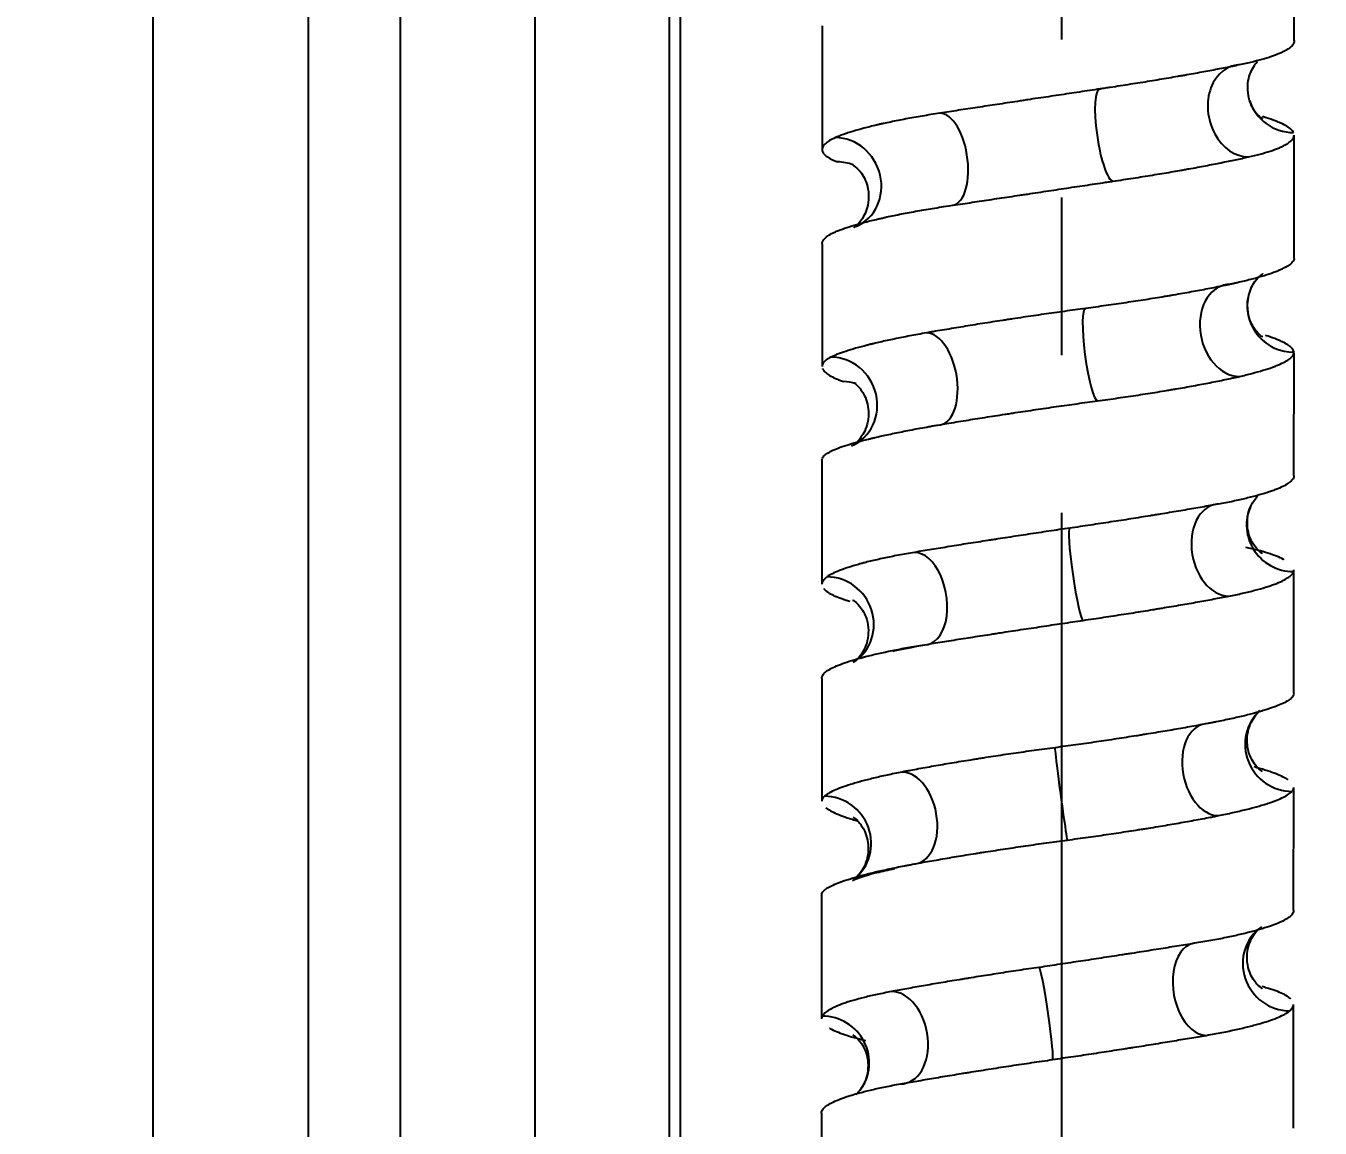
# Model space of a CAD drawing. Header units: millimetres. Extents: x 6110 to 6704, y -2661 to -1821.
# Drawn here: x 6329.67 to 6340.09, y -2289.19 to -2280.31 of the extents above; entities that cross this region are included whole.
import ezdxf

# ---------------------------------------------------------------- set-up
doc = ezdxf.new("R2010")
doc.units = ezdxf.units.MM
doc.header["$LTSCALE"] = 0.1
doc.linetypes.add('CENTERX2', pattern=[101.6, 63.5, -12.7, 12.7, -12.7])
doc.linetypes.add('HIDDEN2', pattern=[4.7625, 3.175, -1.5875])
doc.layers.add('1', color=4, linetype='HIDDEN2', lineweight=13)
doc.layers.add('DIM', color=3, linetype='Continuous', lineweight=9)
doc.layers.add('CENTER', color=1, linetype='CENTERX2')
doc.styles.get("Standard").update_dxf_attribs({"font": 'arial.ttf'})
doc.dimstyles.new('ISO-25', dxfattribs={"dimtxt": 2.5, "dimasz": 2.5, "dimexe": 1.25, "dimexo": 0.625, "dimtad": 1, "dimlfac": 5, "dimtxsty": 'Standard', "dimcen": 2.5, "dimadec": 0, "dimazin": 0, "dimtfac": 1, "dimtmove": 0, "dimatfit": 3, "dimfxl": 0, "dimarcsym": 0})

# ---------------------------------------------------------------- blocks, each defined once
blk = doc.blocks.new('*D85')
at = {"layer": 'Defpoints', "color": 0}
for p in [(6324.46, -2027.378), (6392.692, -2027.378), (6311.704, -2532.542)]:
    blk.add_point(p, dxfattribs=at)
at = {"layer": 'DIM', "color": 0, "lineweight": -2}
for p, q in [((6325.085, -2027.378), (6393.942, -2027.378)), ((6392.692, -2527.542), (6392.692, -2032.378)), ((6312.329, -2532.542), (6393.942, -2532.542))]:
    blk.add_line(p, q, dxfattribs=at)
at = {"layer": 'DIM', "color": 0}
for points in [[(6391.858, -2032.378), (6393.525, -2032.378), (6392.692, -2027.378)], [(6391.858, -2527.542), (6393.525, -2527.542), (6392.692, -2532.542)]]:
    blk.add_solid(points, dxfattribs=at)
at = {"layer": 'DIM', "color": 0, "insert": (6389.062, -2279.96), "char_height": 5, "attachment_point": 5, "rotation": 90}
blk.add_mtext('2020,7', dxfattribs=at)
blk = doc.blocks.new('*D93')
at = {"layer": 'Defpoints', "color": 0}
for p in [(6325.085, -2027.378), (6402.037, -2595.98), (6423.82, -2595.98)]:
    blk.add_point(p, dxfattribs=at)
at = {"layer": 'DIM', "color": 0, "lineweight": -2}
for p, q in [((6325.71, -2027.378), (6425.07, -2027.378)), ((6423.82, -2032.378), (6423.82, -2590.98)), ((6402.662, -2595.98), (6425.07, -2595.98))]:
    blk.add_line(p, q, dxfattribs=at)
at = {"layer": 'DIM', "color": 0}
for points in [[(6422.987, -2032.378), (6424.654, -2032.378), (6423.82, -2027.378)], [(6422.987, -2590.98), (6424.654, -2590.98), (6423.82, -2595.98)]]:
    blk.add_solid(points, dxfattribs=at)
at = {"layer": 'DIM', "color": 0, "insert": (6420.19, -2311.679), "char_height": 5, "attachment_point": 5, "rotation": 90}
blk.add_mtext('2274,4', dxfattribs=at)

msp = doc.modelspace()

# ---------------------------------------------------------------- hatches: boundary and pattern name
at = {"layer": 'DIM'}
h = msp.add_hatch(dxfattribs=at)
h.set_pattern_fill('ANSI31', color=2)
edge = h.paths.add_edge_path()
edge.add_line((6619.617, -2595.98), (6619.617, -1962.206))
edge.add_line((6634.617, -1966.11), (6619.617, -1966.11))
edge.add_line((6634.617, -2610.98), (6634.617, -1966.11))
edge.add_line((6634.617, -2610.98), (6184.457, -2610.98))
edge.add_line((6619.617, -2595.98), (6184.457, -2595.98))
edge.add_line((6184.457, -2610.98), (6184.457, -2595.98))

# ---------------------------------------------------------------- linework, layer by layer
at = {"layer": '1', "color": 7, "linetype": 'Continuous', "lineweight": -3}
for p, q in [((6330.696, -2354.877), (6330.696, -2226.539)), ((6331.944, -2226.545), (6331.944, -2354.877)), ((6332.686, -2394.48), (6332.686, -2226.539)), ((6333.768, -2226.528), (6333.768, -2393.229)), ((6334.85, -2226.51), (6334.85, -2393.225)), ((6334.939, -2226.51), (6334.939, -2393.225)), ((6339.882, -2280.436), (6339.882, -2279.443)), ((6336.082, -2280.315), (6336.081, -2281.31)), ((6339.88, -2282.186), (6339.881, -2281.194)), ((6336.081, -2282.068), (6336.08, -2283.057)), ((6339.879, -2283.935), (6339.88, -2282.944)), ((6336.079, -2283.814), (6336.079, -2284.809)), ((6339.878, -2285.687), (6339.879, -2284.694)), ((6336.078, -2285.568), (6336.078, -2286.557)), ((6339.877, -2287.434), (6339.878, -2286.445)), ((6336.077, -2287.315), (6336.076, -2288.309)), ((6339.876, -2289.187), (6339.876, -2288.193)), ((6336.076, -2289.067), (6336.075, -2290.058))]:
    msp.add_line(p, q, dxfattribs=at)
for centre, major_axis, ratio, start_param, end_param in [((6339.483, -2280.998), (0.08, -0.366), 0.783505, 2.971116, 6.113047), ((6338.371, -2281.194), (0.055, -0.371), 0.203537, 3.112564, 6.251486), ((6339.879, -2280.802), (0.357, 0.114), 0.988347, 3.136574, 4.398556), ((6337.073, -2281.389), (0.056, -0.371), 0.474053, 6.21079, 9.352289), ((6336.208, -2281.585), (0.142, -0.347), 0.923398, 0.016535, 2.77953), ((6336.189, -2281.781), (0.141, 0.347), 0.934841, 6.282569, 6.645315), ((6339.405, -2282.766), (0.081, -0.366), 0.742251, 2.979994, 6.118932), ((6339.879, -2282.57), (0.372, -0.05), 0.990932, 3.136503, 4.846059), ((6338.25, -2282.961), (0.05, -0.372), 0.140719, 3.122525, 6.264046), ((6336.967, -2283.157), (0.064, -0.37), 0.527473, 6.193413, 9.332076), ((6336.167, -2283.353), (0.154, -0.342), 0.946017, 6.274463, 9.021647), ((6336.231, -2283.549), (0.132, 0.351), 0.910585, 0.029147, 0.327494), ((6339.32, -2284.533), (0.07, -0.368), 0.699593, 3.009647, 6.151188), ((6339.872, -2284.337), (0.328, -0.182), 0.986167, 3.141115, 5.223369), ((6338.128, -2284.729), (0.054, -0.371), 0.077953, 3.131668, 6.270341), ((6336.865, -2284.925), (0.061, -0.37), 0.581387, 6.186793, 9.328733), ((6336.133, -2285.121), (0.197, -0.319), 0.961245, 0.04302, 2.603725), ((6339.857, -2286.105), (0.254, -0.276), 0.980557, 3.130848, 5.546904), ((6339.23, -2286.301), (0.072, -0.368), 0.65242, 3.016594, 6.155276), ((6338.005, -2286.497), (0.05, -0.372), 0.0142, 3.139515, 6.281456), ((6336.767, -2286.692), (0.07, -0.368), 0.630126, 6.165186, 9.304159), ((6336.107, -2286.888), (0.229, -0.297), 0.975998, 0.014568, 2.49479), ((6339.835, -2287.873), (0.216, -0.307), 0.967766, 3.145887, 5.683566), ((6339.135, -2288.069), (0.062, -0.37), 0.604148, 3.039342, 6.181284), ((6337.882, -2288.265), (0.054, -0.371), 0.048738, 6.277258, 9.416241), ((6336.675, -2288.46), (0.068, -0.369), 0.679111, 6.158456, 9.300045), ((6336.088, -2288.656), (0.299, -0.226), 0.983338, 6.282151, 8.507191)]:
    msp.add_ellipse(centre, major_axis=major_axis, ratio=ratio, start_param=start_param, end_param=end_param, dxfattribs=at)
for points, knots in [([(6339.881, -2280.431), (6339.882, -2280.439), (6339.881, -2280.447), (6339.873, -2280.464), (6339.86, -2280.48), (6339.838, -2280.497), (6339.818, -2280.51), (6339.811, -2280.514), (6339.799, -2280.52), (6339.795, -2280.522), (6339.786, -2280.526), (6339.782, -2280.528), (6339.759, -2280.539), (6339.738, -2280.547), (6339.693, -2280.564), (6339.643, -2280.58), (6339.585, -2280.595), (6339.538, -2280.607), (6339.522, -2280.611), (6339.488, -2280.619), (6339.471, -2280.622), (6339.453, -2280.626)], [0, 0, 0, 0, 0.125, 0.125, 0.25, 0.375, 0.375, 0.4375, 0.4375, 0.46875, 0.46875, 0.5, 0.5, 0.625, 0.625, 0.75, 0.875, 0.875, 0.9375, 0.9375, 1, 1, 1, 1]), ([(6339.453, -2280.626), (6339.417, -2280.634), (6339.38, -2280.642), (6339.301, -2280.657), (6339.22, -2280.673), (6339.132, -2280.689), (6339.064, -2280.701), (6339.029, -2280.708), (6338.993, -2280.714), (6338.969, -2280.718), (6338.957, -2280.72), (6338.896, -2280.731), (6338.847, -2280.739), (6338.746, -2280.756), (6338.643, -2280.773), (6338.537, -2280.789), (6338.456, -2280.802), (6338.429, -2280.806), (6338.387, -2280.812), (6338.374, -2280.814), (6338.346, -2280.818), (6338.332, -2280.82), (6338.318, -2280.822)], [0, 0, 0, 0, 0.125, 0.125, 0.25, 0.375, 0.375, 0.4375, 0.46875, 0.46875, 0.5, 0.5, 0.625, 0.625, 0.75, 0.875, 0.875, 0.9375, 0.9375, 0.96875, 0.96875, 1, 1, 1, 1]), ([(6339.522, -2280.916), (6339.507, -2280.858), (6339.498, -2280.759), (6339.549, -2280.646), (6339.579, -2280.609), (6339.587, -2280.6)], [0, 0, 0, 0, 0.430925, 0.832112, 1, 1, 1, 1]), ([(6338.318, -2280.822), (6338.263, -2280.831), (6338.208, -2280.839), (6338.097, -2280.855), (6337.986, -2280.872), (6337.876, -2280.889), (6337.792, -2280.901), (6337.765, -2280.905), (6337.723, -2280.911), (6337.709, -2280.914), (6337.682, -2280.918), (6337.668, -2280.92), (6337.599, -2280.93), (6337.544, -2280.939), (6337.437, -2280.955), (6337.332, -2280.971), (6337.229, -2280.987), (6337.153, -2280.998), (6337.128, -2281.002), (6337.078, -2281.01), (6337.054, -2281.014), (6337.029, -2281.017)], [0, 0, 0, 0, 0.125, 0.125, 0.25, 0.375, 0.375, 0.4375, 0.4375, 0.46875, 0.46875, 0.5, 0.5, 0.625, 0.625, 0.75, 0.875, 0.875, 0.9375, 0.9375, 1, 1, 1, 1]), ([(6339.628, -2281.065), (6339.628, -2281.065), (6339.627, -2281.064), (6339.605, -2281.053), (6339.549, -2280.986), (6339.528, -2280.933), (6339.522, -2280.916)], [0, 0, 0, 0, 0.045355, 0.472338, 0.844188, 1, 1, 1, 1]), ([(6337.029, -2281.017), (6336.98, -2281.025), (6336.933, -2281.033), (6336.842, -2281.048), (6336.753, -2281.064), (6336.671, -2281.08), (6336.612, -2281.093), (6336.583, -2281.099), (6336.555, -2281.105), (6336.537, -2281.109), (6336.527, -2281.111), (6336.482, -2281.122), (6336.449, -2281.13), (6336.385, -2281.147), (6336.326, -2281.164), (6336.275, -2281.181), (6336.24, -2281.193), (6336.229, -2281.197), (6336.214, -2281.204), (6336.208, -2281.206), (6336.198, -2281.21), (6336.194, -2281.212), (6336.189, -2281.214)], [0, 0, 0, 0, 0.125, 0.125, 0.25, 0.375, 0.375, 0.4375, 0.46875, 0.46875, 0.5, 0.5, 0.625, 0.625, 0.75, 0.875, 0.875, 0.9375, 0.9375, 0.96875, 0.96875, 1, 1, 1, 1]), ([(6339.876, -2281.173), (6339.872, -2281.165), (6339.865, -2281.156), (6339.847, -2281.14), (6339.824, -2281.123), (6339.792, -2281.106), (6339.764, -2281.094), (6339.755, -2281.09), (6339.739, -2281.083), (6339.734, -2281.081), (6339.723, -2281.077), (6339.717, -2281.075), (6339.688, -2281.064), (6339.663, -2281.056), (6339.632, -2281.047), (6339.628, -2281.046), (6339.625, -2281.045)], [0, 0, 0, 0, 0.195079, 0.195079, 0.390159, 0.585238, 0.585238, 0.682778, 0.682778, 0.731547, 0.731547, 0.780317, 0.780317, 0.975397, 0.975397, 1, 1, 1, 1]), ([(6336.189, -2281.214), (6336.17, -2281.222), (6336.154, -2281.23), (6336.127, -2281.247), (6336.104, -2281.264), (6336.091, -2281.28), (6336.084, -2281.293), (6336.083, -2281.297), (6336.082, -2281.303), (6336.081, -2281.305), (6336.081, -2281.31), (6336.081, -2281.312), (6336.082, -2281.322), (6336.085, -2281.33), (6336.096, -2281.347), (6336.112, -2281.363), (6336.138, -2281.379), (6336.161, -2281.391), (6336.169, -2281.394), (6336.186, -2281.402), (6336.196, -2281.406), (6336.206, -2281.41)], [0, 0, 0, 0, 0.125, 0.125, 0.25, 0.375, 0.375, 0.4375, 0.4375, 0.46875, 0.46875, 0.5, 0.5, 0.625, 0.625, 0.75, 0.875, 0.875, 0.9375, 0.9375, 1, 1, 1, 1]), ([(6339.514, -2281.37), (6339.547, -2281.362), (6339.578, -2281.354), (6339.636, -2281.339), (6339.69, -2281.323), (6339.734, -2281.307), (6339.765, -2281.294), (6339.774, -2281.29), (6339.788, -2281.284), (6339.792, -2281.282), (6339.8, -2281.277), (6339.804, -2281.275), (6339.824, -2281.265), (6339.837, -2281.256), (6339.858, -2281.24), (6339.874, -2281.223), (6339.88, -2281.206), (6339.881, -2281.196), (6339.881, -2281.195), (6339.881, -2281.194)], [0, 0, 0, 0, 0.139524, 0.139524, 0.279048, 0.418571, 0.418571, 0.488333, 0.488333, 0.523214, 0.523214, 0.558095, 0.558095, 0.697619, 0.697619, 0.837143, 0.976667, 0.976667, 1, 1, 1, 1]), ([(6338.424, -2281.565), (6338.479, -2281.556), (6338.532, -2281.548), (6338.638, -2281.532), (6338.741, -2281.515), (6338.841, -2281.499), (6338.914, -2281.486), (6338.938, -2281.482), (6338.974, -2281.476), (6338.986, -2281.474), (6339.009, -2281.469), (6339.021, -2281.467), (6339.08, -2281.457), (6339.125, -2281.449), (6339.211, -2281.432), (6339.295, -2281.416), (6339.372, -2281.4), (6339.427, -2281.389), (6339.445, -2281.385), (6339.48, -2281.377), (6339.497, -2281.373), (6339.514, -2281.37)], [0, 0, 0, 0, 0.125, 0.125, 0.25, 0.375, 0.375, 0.4375, 0.4375, 0.46875, 0.46875, 0.5, 0.5, 0.625, 0.625, 0.75, 0.875, 0.875, 0.9375, 0.9375, 1, 1, 1, 1]), ([(6336.323, -2281.428), (6336.323, -2281.428), (6336.333, -2281.437), (6336.39, -2281.481), (6336.46, -2281.608), (6336.458, -2281.776), (6336.391, -2281.894), (6336.341, -2281.935), (6336.333, -2281.94), (6336.333, -2281.94)], [0, 0, 0, 0, 0.117867, 0.260851, 0.417287, 0.600874, 0.755748, 0.886437, 1, 1, 1, 1]), ([(6337.117, -2281.761), (6337.167, -2281.753), (6337.218, -2281.746), (6337.322, -2281.73), (6337.427, -2281.714), (6337.535, -2281.698), (6337.618, -2281.686), (6337.645, -2281.681), (6337.687, -2281.675), (6337.701, -2281.673), (6337.729, -2281.669), (6337.743, -2281.667), (6337.813, -2281.656), (6337.869, -2281.648), (6337.98, -2281.631), (6338.092, -2281.614), (6338.203, -2281.598), (6338.286, -2281.585), (6338.314, -2281.581), (6338.355, -2281.575), (6338.369, -2281.573), (6338.396, -2281.569), (6338.41, -2281.567), (6338.424, -2281.565)], [0, 0, 0, 0, 0.125, 0.125, 0.25, 0.375, 0.375, 0.4375, 0.4375, 0.46875, 0.46875, 0.5, 0.5, 0.625, 0.625, 0.75, 0.875, 0.875, 0.9375, 0.9375, 0.96875, 0.96875, 1, 1, 1, 1]), ([(6336.227, -2281.956), (6336.249, -2281.948), (6336.273, -2281.94), (6336.325, -2281.923), (6336.38, -2281.906), (6336.444, -2281.89), (6336.495, -2281.877), (6336.522, -2281.871), (6336.549, -2281.865), (6336.568, -2281.861), (6336.577, -2281.858), (6336.625, -2281.848), (6336.664, -2281.84), (6336.747, -2281.823), (6336.832, -2281.807), (6336.923, -2281.792), (6336.994, -2281.78), (6337.018, -2281.776), (6337.067, -2281.768), (6337.092, -2281.765), (6337.117, -2281.761)], [0, 0, 0, 0, 0.125, 0.125, 0.25, 0.375, 0.375, 0.4375, 0.46875, 0.46875, 0.5, 0.5, 0.625, 0.625, 0.75, 0.875, 0.875, 0.9375, 0.9375, 1, 1, 1, 1]), ([(6336.081, -2282.068), (6336.081, -2282.066), (6336.081, -2282.065), (6336.081, -2282.061), (6336.082, -2282.059), (6336.085, -2282.048), (6336.09, -2282.04), (6336.104, -2282.023), (6336.123, -2282.006), (6336.152, -2281.989), (6336.178, -2281.977), (6336.187, -2281.973), (6336.201, -2281.966), (6336.206, -2281.964), (6336.217, -2281.96), (6336.222, -2281.958), (6336.227, -2281.956)], [0, 0, 0, 0, 0.04826, 0.04826, 0.104245, 0.104245, 0.328184, 0.328184, 0.552123, 0.776061, 0.776061, 0.888031, 0.888031, 0.944015, 0.944015, 1, 1, 1, 1]), ([(6339.879, -2282.198), (6339.876, -2282.206), (6339.871, -2282.213), (6339.856, -2282.229), (6339.837, -2282.245), (6339.807, -2282.261), (6339.782, -2282.273), (6339.773, -2282.278), (6339.758, -2282.284), (6339.753, -2282.286), (6339.743, -2282.29), (6339.738, -2282.292), (6339.71, -2282.303), (6339.686, -2282.311), (6339.634, -2282.328), (6339.578, -2282.345), (6339.513, -2282.361), (6339.461, -2282.374), (6339.443, -2282.378), (6339.416, -2282.384), (6339.407, -2282.386), (6339.388, -2282.391), (6339.378, -2282.393), (6339.369, -2282.395)], [0, 0, 0, 0, 0.125, 0.125, 0.25, 0.375, 0.375, 0.4375, 0.4375, 0.46875, 0.46875, 0.5, 0.5, 0.625, 0.625, 0.75, 0.875, 0.875, 0.9375, 0.9375, 0.96875, 0.96875, 1, 1, 1, 1]), ([(6339.508, -2282.52), (6339.52, -2282.468), (6339.544, -2282.391), (6339.605, -2282.325), (6339.627, -2282.311), (6339.63, -2282.309), (6339.63, -2282.309)], [0, 0, 0, 0, 0.339208, 0.617564, 0.882936, 1, 1, 1, 1]), ([(6339.369, -2282.395), (6339.33, -2282.403), (6339.29, -2282.411), (6339.207, -2282.428), (6339.122, -2282.444), (6339.03, -2282.461), (6338.959, -2282.473), (6338.923, -2282.48), (6338.886, -2282.486), (6338.862, -2282.49), (6338.849, -2282.492), (6338.786, -2282.503), (6338.736, -2282.511), (6338.633, -2282.527), (6338.528, -2282.543), (6338.421, -2282.559), (6338.312, -2282.574), (6338.257, -2282.582), (6338.201, -2282.59)], [0, 0, 0, 0, 0.125, 0.125, 0.25, 0.375, 0.375, 0.4375, 0.46875, 0.46875, 0.5, 0.5, 0.625, 0.625, 0.75, 0.875, 0.875, 1, 1, 1, 1]), ([(6339.629, -2282.82), (6339.629, -2282.82), (6339.625, -2282.817), (6339.598, -2282.799), (6339.531, -2282.716), (6339.501, -2282.604), (6339.505, -2282.537), (6339.508, -2282.52)], [0, 0, 0, 0, 0.095775, 0.355832, 0.608091, 0.902789, 1, 1, 1, 1]), ([(6338.201, -2282.59), (6338.145, -2282.597), (6338.089, -2282.605), (6337.977, -2282.62), (6337.865, -2282.636), (6337.754, -2282.652), (6337.671, -2282.665), (6337.643, -2282.669), (6337.602, -2282.675), (6337.588, -2282.677), (6337.561, -2282.681), (6337.547, -2282.684), (6337.478, -2282.694), (6337.424, -2282.702), (6337.319, -2282.719), (6337.215, -2282.736), (6337.115, -2282.753), (6337.041, -2282.765), (6337.017, -2282.769), (6336.98, -2282.775), (6336.968, -2282.778), (6336.945, -2282.782), (6336.933, -2282.784), (6336.921, -2282.786)], [0, 0, 0, 0, 0.125, 0.125, 0.25, 0.375, 0.375, 0.4375, 0.4375, 0.46875, 0.46875, 0.5, 0.5, 0.625, 0.625, 0.75, 0.875, 0.875, 0.9375, 0.9375, 0.96875, 0.96875, 1, 1, 1, 1]), ([(6336.921, -2282.786), (6336.874, -2282.794), (6336.83, -2282.802), (6336.743, -2282.819), (6336.66, -2282.835), (6336.584, -2282.852), (6336.529, -2282.864), (6336.502, -2282.871), (6336.476, -2282.877), (6336.46, -2282.881), (6336.451, -2282.883), (6336.41, -2282.894), (6336.379, -2282.902), (6336.322, -2282.918), (6336.269, -2282.935), (6336.225, -2282.95), (6336.195, -2282.962), (6336.186, -2282.966), (6336.168, -2282.974), (6336.16, -2282.977), (6336.152, -2282.981)], [0, 0, 0, 0, 0.125, 0.125, 0.25, 0.375, 0.375, 0.4375, 0.46875, 0.46875, 0.5, 0.5, 0.625, 0.625, 0.75, 0.875, 0.875, 0.9375, 0.9375, 1, 1, 1, 1]), ([(6339.88, -2282.941), (6339.879, -2282.934), (6339.876, -2282.926), (6339.865, -2282.91), (6339.85, -2282.894), (6339.824, -2282.878), (6339.802, -2282.866), (6339.793, -2282.862), (6339.78, -2282.855), (6339.776, -2282.853), (6339.766, -2282.849), (6339.761, -2282.847), (6339.736, -2282.836), (6339.714, -2282.828), (6339.678, -2282.815), (6339.665, -2282.811), (6339.651, -2282.807)], [0, 0, 0, 0, 0.181661, 0.181661, 0.363323, 0.544984, 0.544984, 0.635815, 0.635815, 0.68123, 0.68123, 0.726646, 0.726646, 0.908307, 0.908307, 1, 1, 1, 1]), ([(6339.44, -2283.137), (6339.476, -2283.129), (6339.51, -2283.12), (6339.573, -2283.104), (6339.632, -2283.087), (6339.683, -2283.071), (6339.718, -2283.058), (6339.735, -2283.052), (6339.75, -2283.045), (6339.76, -2283.041), (6339.765, -2283.039), (6339.788, -2283.029), (6339.805, -2283.02), (6339.833, -2283.004), (6339.856, -2282.988), (6339.87, -2282.972), (6339.878, -2282.957), (6339.88, -2282.949), (6339.88, -2282.941)], [0, 0, 0, 0, 0.125, 0.125, 0.25, 0.375, 0.375, 0.4375, 0.46875, 0.46875, 0.5, 0.5, 0.625, 0.625, 0.75, 0.875, 0.875, 1, 1, 1, 1]), ([(6336.152, -2282.981), (6336.137, -2282.989), (6336.124, -2282.996), (6336.103, -2283.012), (6336.087, -2283.028), (6336.081, -2283.044), (6336.08, -2283.054), (6336.08, -2283.055), (6336.08, -2283.056)], [0, 0, 0, 0, 0.318216, 0.318216, 0.636432, 0.954648, 0.954648, 1, 1, 1, 1]), ([(6336.084, -2283.074), (6336.084, -2283.075), (6336.085, -2283.076), (6336.09, -2283.086), (6336.097, -2283.094), (6336.115, -2283.111), (6336.138, -2283.128), (6336.171, -2283.145), (6336.199, -2283.157), (6336.209, -2283.162), (6336.225, -2283.168), (6336.231, -2283.17), (6336.242, -2283.174), (6336.248, -2283.176), (6336.253, -2283.178)], [0, 0, 0, 0, 0.038667, 0.038667, 0.279, 0.279, 0.519334, 0.759667, 0.759667, 0.879833, 0.879833, 0.939917, 0.939917, 1, 1, 1, 1]), ([(6338.299, -2283.333), (6338.355, -2283.325), (6338.41, -2283.318), (6338.518, -2283.302), (6338.625, -2283.286), (6338.728, -2283.27), (6338.804, -2283.258), (6338.83, -2283.254), (6338.867, -2283.247), (6338.879, -2283.245), (6338.904, -2283.241), (6338.916, -2283.239), (6338.978, -2283.229), (6339.025, -2283.22), (6339.116, -2283.203), (6339.205, -2283.187), (6339.287, -2283.17), (6339.346, -2283.158), (6339.365, -2283.153), (6339.394, -2283.147), (6339.403, -2283.145), (6339.422, -2283.141), (6339.431, -2283.139), (6339.44, -2283.137)], [0, 0, 0, 0, 0.125, 0.125, 0.25, 0.375, 0.375, 0.4375, 0.4375, 0.46875, 0.46875, 0.5, 0.5, 0.625, 0.625, 0.75, 0.875, 0.875, 0.9375, 0.9375, 0.96875, 0.96875, 1, 1, 1, 1]), ([(6336.333, -2283.185), (6336.333, -2283.185), (6336.334, -2283.186), (6336.352, -2283.195), (6336.421, -2283.271), (6336.469, -2283.419), (6336.435, -2283.578), (6336.361, -2283.669), (6336.325, -2283.692), (6336.32, -2283.696), (6336.32, -2283.696)], [0, 0, 0, 0, 0.012011, 0.164522, 0.307184, 0.470411, 0.648193, 0.793737, 0.92136, 1, 1, 1, 1]), ([(6337.013, -2283.528), (6337.061, -2283.52), (6337.11, -2283.511), (6337.211, -2283.495), (6337.313, -2283.478), (6337.418, -2283.462), (6337.499, -2283.449), (6337.526, -2283.445), (6337.567, -2283.439), (6337.581, -2283.437), (6337.608, -2283.432), (6337.622, -2283.43), (6337.691, -2283.42), (6337.746, -2283.412), (6337.857, -2283.395), (6337.967, -2283.379), (6338.078, -2283.364), (6338.189, -2283.348), (6338.244, -2283.341), (6338.299, -2283.333)], [0, 0, 0, 0, 0.125, 0.125, 0.25, 0.375, 0.375, 0.4375, 0.4375, 0.46875, 0.46875, 0.5, 0.5, 0.625, 0.625, 0.75, 0.875, 0.875, 1, 1, 1, 1]), ([(6336.182, -2283.724), (6336.2, -2283.717), (6336.22, -2283.709), (6336.266, -2283.694), (6336.316, -2283.678), (6336.374, -2283.661), (6336.421, -2283.649), (6336.437, -2283.645), (6336.462, -2283.639), (6336.471, -2283.637), (6336.488, -2283.632), (6336.497, -2283.63), (6336.542, -2283.62), (6336.579, -2283.611), (6336.657, -2283.595), (6336.738, -2283.578), (6336.826, -2283.561), (6336.894, -2283.549), (6336.917, -2283.545), (6336.953, -2283.538), (6336.964, -2283.536), (6336.988, -2283.532), (6337, -2283.53), (6337.013, -2283.528)], [0, 0, 0, 0, 0.125, 0.125, 0.25, 0.375, 0.375, 0.4375, 0.4375, 0.46875, 0.46875, 0.5, 0.5, 0.625, 0.625, 0.75, 0.875, 0.875, 0.9375, 0.9375, 0.96875, 0.96875, 1, 1, 1, 1]), ([(6336.079, -2283.814), (6336.079, -2283.808), (6336.081, -2283.802), (6336.087, -2283.787), (6336.099, -2283.771), (6336.121, -2283.755), (6336.141, -2283.744), (6336.148, -2283.74), (6336.164, -2283.732), (6336.172, -2283.728), (6336.182, -2283.724)], [0, 0, 0, 0, 0.201224, 0.201224, 0.467483, 0.733741, 0.733741, 0.866871, 0.866871, 1, 1, 1, 1]), ([(6339.868, -2283.966), (6339.862, -2283.975), (6339.853, -2283.983), (6339.831, -2283.999), (6339.804, -2284.016), (6339.769, -2284.033), (6339.738, -2284.045), (6339.727, -2284.049), (6339.71, -2284.056), (6339.705, -2284.058), (6339.693, -2284.062), (6339.687, -2284.064), (6339.655, -2284.075), (6339.628, -2284.083), (6339.57, -2284.099), (6339.508, -2284.115), (6339.439, -2284.131), (6339.383, -2284.143), (6339.364, -2284.147), (6339.325, -2284.154), (6339.305, -2284.158), (6339.285, -2284.162)], [0, 0, 0, 0, 0.125, 0.125, 0.25, 0.375, 0.375, 0.4375, 0.4375, 0.46875, 0.46875, 0.5, 0.5, 0.625, 0.625, 0.75, 0.875, 0.875, 0.9375, 0.9375, 1, 1, 1, 1]), ([(6339.879, -2283.936), (6339.879, -2283.938), (6339.879, -2283.94), (6339.878, -2283.95), (6339.874, -2283.958), (6339.868, -2283.966)], [0, 0, 0, 0, 0.189297, 0.189297, 1, 1, 1, 1]), ([(6339.545, -2284.155), (6339.567, -2284.124), (6339.584, -2284.1), (6339.598, -2284.086), (6339.598, -2284.086)], [0, 0, 0, 0, 0.998484, 1, 1, 1, 1]), ([(6339.285, -2284.162), (6339.244, -2284.169), (6339.201, -2284.177), (6339.113, -2284.193), (6339.022, -2284.209), (6338.926, -2284.225), (6338.852, -2284.237), (6338.815, -2284.243), (6338.776, -2284.25), (6338.75, -2284.254), (6338.737, -2284.256), (6338.673, -2284.266), (6338.62, -2284.275), (6338.514, -2284.292), (6338.407, -2284.308), (6338.297, -2284.325), (6338.186, -2284.341), (6338.13, -2284.35), (6338.074, -2284.358)], [0, 0, 0, 0, 0.125, 0.125, 0.25, 0.375, 0.375, 0.4375, 0.46875, 0.46875, 0.5, 0.5, 0.625, 0.625, 0.75, 0.875, 0.875, 1, 1, 1, 1]), ([(6339.626, -2284.565), (6339.626, -2284.565), (6339.617, -2284.56), (6339.565, -2284.515), (6339.498, -2284.39), (6339.503, -2284.245), (6339.533, -2284.176), (6339.545, -2284.155)], [0, 0, 0, 0, 0.165863, 0.376338, 0.606666, 0.879898, 1, 1, 1, 1]), ([(6338.074, -2284.358), (6338.018, -2284.366), (6337.962, -2284.374), (6337.851, -2284.391), (6337.741, -2284.407), (6337.631, -2284.424), (6337.55, -2284.437), (6337.523, -2284.441), (6337.482, -2284.447), (6337.469, -2284.449), (6337.442, -2284.453), (6337.429, -2284.455), (6337.362, -2284.466), (6337.309, -2284.474), (6337.206, -2284.49), (6337.106, -2284.507), (6337.01, -2284.522), (6336.939, -2284.534), (6336.916, -2284.538), (6336.87, -2284.545), (6336.847, -2284.549), (6336.825, -2284.553)], [0, 0, 0, 0, 0.125, 0.125, 0.25, 0.375, 0.375, 0.4375, 0.4375, 0.46875, 0.46875, 0.5, 0.5, 0.625, 0.625, 0.75, 0.875, 0.875, 0.9375, 0.9375, 1, 1, 1, 1]), ([(6339.801, -2284.612), (6339.799, -2284.611), (6339.797, -2284.61), (6339.778, -2284.6), (6339.76, -2284.592), (6339.718, -2284.576), (6339.672, -2284.559), (6339.617, -2284.543), (6339.572, -2284.532), (6339.557, -2284.528), (6339.525, -2284.52), (6339.509, -2284.516), (6339.492, -2284.513)], [0, 0, 0, 0, 0.02939, 0.02939, 0.272042, 0.272042, 0.514695, 0.757347, 0.757347, 0.878674, 0.878674, 1, 1, 1, 1]), ([(6336.825, -2284.553), (6336.78, -2284.561), (6336.737, -2284.568), (6336.654, -2284.584), (6336.575, -2284.6), (6336.503, -2284.616), (6336.452, -2284.628), (6336.428, -2284.634), (6336.404, -2284.641), (6336.388, -2284.645), (6336.381, -2284.647), (6336.343, -2284.658), (6336.315, -2284.666), (6336.264, -2284.683), (6336.217, -2284.7), (6336.18, -2284.716), (6336.155, -2284.729), (6336.147, -2284.733), (6336.137, -2284.739), (6336.133, -2284.741), (6336.127, -2284.745), (6336.124, -2284.748), (6336.121, -2284.75)], [0, 0, 0, 0, 0.125, 0.125, 0.25, 0.375, 0.375, 0.4375, 0.46875, 0.46875, 0.5, 0.5, 0.625, 0.625, 0.75, 0.875, 0.875, 0.9375, 0.9375, 0.96875, 0.96875, 1, 1, 1, 1]), ([(6339.355, -2284.905), (6339.394, -2284.898), (6339.431, -2284.89), (6339.501, -2284.874), (6339.566, -2284.858), (6339.624, -2284.842), (6339.664, -2284.83), (6339.683, -2284.824), (6339.701, -2284.817), (6339.713, -2284.813), (6339.719, -2284.811), (6339.746, -2284.8), (6339.766, -2284.792), (6339.801, -2284.775), (6339.831, -2284.758), (6339.852, -2284.742), (6339.868, -2284.725), (6339.873, -2284.717), (6339.876, -2284.709)], [0, 0, 0, 0, 0.125, 0.125, 0.25, 0.375, 0.375, 0.4375, 0.46875, 0.46875, 0.5, 0.5, 0.625, 0.625, 0.75, 0.875, 0.875, 1, 1, 1, 1]), ([(6336.121, -2284.75), (6336.109, -2284.758), (6336.1, -2284.766), (6336.086, -2284.783), (6336.08, -2284.794), (6336.079, -2284.806), (6336.079, -2284.809)], [0, 0, 0, 0, 0.416081, 0.416081, 0.832163, 1, 1, 1, 1]), ([(6336.095, -2284.846), (6336.096, -2284.847), (6336.097, -2284.848), (6336.105, -2284.858), (6336.116, -2284.866), (6336.141, -2284.883), (6336.171, -2284.899), (6336.21, -2284.915), (6336.243, -2284.926), (6336.254, -2284.93), (6336.278, -2284.938), (6336.291, -2284.942), (6336.304, -2284.946)], [0, 0, 0, 0, 0.029182, 0.029182, 0.271886, 0.271886, 0.514591, 0.757295, 0.757295, 0.878648, 0.878648, 1, 1, 1, 1]), ([(6338.182, -2285.1), (6338.238, -2285.092), (6338.293, -2285.084), (6338.402, -2285.067), (6338.51, -2285.051), (6338.614, -2285.034), (6338.692, -2285.022), (6338.718, -2285.017), (6338.756, -2285.011), (6338.769, -2285.009), (6338.794, -2285.005), (6338.807, -2285.003), (6338.87, -2284.992), (6338.919, -2284.984), (6339.014, -2284.968), (6339.106, -2284.952), (6339.192, -2284.936), (6339.255, -2284.924), (6339.275, -2284.92), (6339.316, -2284.913), (6339.336, -2284.909), (6339.355, -2284.905)], [0, 0, 0, 0, 0.125, 0.125, 0.25, 0.375, 0.375, 0.4375, 0.4375, 0.46875, 0.46875, 0.5, 0.5, 0.625, 0.625, 0.75, 0.875, 0.875, 0.9375, 0.9375, 1, 1, 1, 1]), ([(6336.327, -2284.935), (6336.327, -2284.935), (6336.334, -2284.939), (6336.382, -2284.976), (6336.454, -2285.095), (6336.459, -2285.264), (6336.392, -2285.39), (6336.344, -2285.43), (6336.333, -2285.439), (6336.33, -2285.44)], [0, 0, 0, 0, 0.102783, 0.255523, 0.419851, 0.617192, 0.787449, 0.929358, 1, 1, 1, 1]), ([(6336.905, -2285.296), (6336.952, -2285.289), (6337, -2285.281), (6337.098, -2285.265), (6337.197, -2285.25), (6337.301, -2285.233), (6337.381, -2285.221), (6337.407, -2285.217), (6337.448, -2285.211), (6337.461, -2285.209), (6337.489, -2285.204), (6337.502, -2285.202), (6337.571, -2285.192), (6337.626, -2285.183), (6337.736, -2285.167), (6337.847, -2285.15), (6337.958, -2285.133), (6338.07, -2285.117), (6338.126, -2285.108), (6338.182, -2285.1)], [0, 0, 0, 0, 0.125, 0.125, 0.25, 0.375, 0.375, 0.4375, 0.4375, 0.46875, 0.46875, 0.5, 0.5, 0.625, 0.625, 0.75, 0.875, 0.875, 1, 1, 1, 1]), ([(6336.146, -2285.492), (6336.161, -2285.483), (6336.178, -2285.475), (6336.216, -2285.459), (6336.26, -2285.442), (6336.311, -2285.425), (6336.354, -2285.413), (6336.368, -2285.409), (6336.391, -2285.402), (6336.399, -2285.4), (6336.415, -2285.396), (6336.423, -2285.394), (6336.463, -2285.384), (6336.498, -2285.375), (6336.57, -2285.359), (6336.645, -2285.343), (6336.728, -2285.327), (6336.792, -2285.315), (6336.814, -2285.312), (6336.859, -2285.304), (6336.882, -2285.3), (6336.905, -2285.296)], [0, 0, 0, 0, 0.125, 0.125, 0.25, 0.375, 0.375, 0.4375, 0.4375, 0.46875, 0.46875, 0.5, 0.5, 0.625, 0.625, 0.75, 0.875, 0.875, 0.9375, 0.9375, 1, 1, 1, 1]), ([(6336.649, -2285.347), (6336.66, -2285.344), (6336.743, -2285.327), (6336.836, -2285.31), (6336.926, -2285.295)], [0, 0, 0, 0, 0.134786, 1, 1, 1, 1]), ([(6336.078, -2285.568), (6336.078, -2285.568), (6336.078, -2285.567), (6336.078, -2285.559), (6336.084, -2285.542), (6336.098, -2285.525), (6336.113, -2285.512), (6336.119, -2285.508), (6336.128, -2285.502), (6336.132, -2285.5), (6336.138, -2285.496), (6336.142, -2285.494), (6336.146, -2285.492)], [0, 0, 0, 0, 0.012148, 0.012148, 0.341432, 0.670716, 0.670716, 0.835358, 0.835358, 0.917679, 0.917679, 1, 1, 1, 1]), ([(6339.85, -2285.734), (6339.84, -2285.741), (6339.828, -2285.749), (6339.799, -2285.765), (6339.766, -2285.78), (6339.723, -2285.797), (6339.688, -2285.809), (6339.675, -2285.813), (6339.656, -2285.819), (6339.649, -2285.822), (6339.635, -2285.826), (6339.628, -2285.828), (6339.593, -2285.838), (6339.563, -2285.847), (6339.498, -2285.864), (6339.43, -2285.88), (6339.354, -2285.897), (6339.294, -2285.909), (6339.274, -2285.914), (6339.243, -2285.92), (6339.232, -2285.922), (6339.211, -2285.926), (6339.2, -2285.928), (6339.189, -2285.93)], [0, 0, 0, 0, 0.125, 0.125, 0.25, 0.375, 0.375, 0.4375, 0.4375, 0.46875, 0.46875, 0.5, 0.5, 0.625, 0.625, 0.75, 0.875, 0.875, 0.9375, 0.9375, 0.96875, 0.96875, 1, 1, 1, 1]), ([(6339.878, -2285.688), (6339.878, -2285.696), (6339.876, -2285.703), (6339.867, -2285.718), (6339.86, -2285.726), (6339.85, -2285.734)], [0, 0, 0, 0, 0.489341, 0.489341, 1, 1, 1, 1]), ([(6339.624, -2286.318), (6339.624, -2286.318), (6339.624, -2286.317), (6339.608, -2286.309), (6339.542, -2286.24), (6339.49, -2286.099), (6339.515, -2285.937), (6339.575, -2285.857), (6339.599, -2285.833), (6339.603, -2285.83)], [0, 0, 0, 0, 0.009534, 0.197449, 0.369193, 0.564384, 0.785815, 0.970275, 1, 1, 1, 1]), ([(6339.189, -2285.93), (6339.146, -2285.938), (6339.101, -2285.947), (6339.01, -2285.963), (6338.916, -2285.98), (6338.817, -2285.996), (6338.741, -2286.009), (6338.702, -2286.015), (6338.663, -2286.021), (6338.637, -2286.026), (6338.624, -2286.028), (6338.558, -2286.038), (6338.505, -2286.046), (6338.397, -2286.063), (6338.289, -2286.079), (6338.179, -2286.095), (6338.068, -2286.11), (6338.012, -2286.118), (6337.956, -2286.125)], [0, 0, 0, 0, 0.125, 0.125, 0.25, 0.375, 0.375, 0.4375, 0.46875, 0.46875, 0.5, 0.5, 0.625, 0.625, 0.75, 0.875, 0.875, 1, 1, 1, 1]), ([(6337.956, -2286.125), (6337.899, -2286.133), (6337.843, -2286.14), (6337.731, -2286.156), (6337.621, -2286.172), (6337.512, -2286.188), (6337.432, -2286.2), (6337.405, -2286.204), (6337.365, -2286.211), (6337.351, -2286.213), (6337.325, -2286.217), (6337.312, -2286.219), (6337.246, -2286.23), (6337.194, -2286.238), (6337.094, -2286.255), (6336.996, -2286.271), (6336.903, -2286.288), (6336.835, -2286.301), (6336.813, -2286.305), (6336.78, -2286.311), (6336.769, -2286.313), (6336.747, -2286.317), (6336.736, -2286.319), (6336.726, -2286.321)], [0, 0, 0, 0, 0.125, 0.125, 0.25, 0.375, 0.375, 0.4375, 0.4375, 0.46875, 0.46875, 0.5, 0.5, 0.625, 0.625, 0.75, 0.875, 0.875, 0.9375, 0.9375, 0.96875, 0.96875, 1, 1, 1, 1]), ([(6339.832, -2286.385), (6339.83, -2286.383), (6339.828, -2286.382), (6339.813, -2286.372), (6339.797, -2286.364), (6339.762, -2286.347), (6339.722, -2286.33), (6339.673, -2286.313), (6339.632, -2286.301), (6339.618, -2286.296), (6339.597, -2286.29), (6339.589, -2286.288), (6339.574, -2286.284), (6339.566, -2286.282), (6339.558, -2286.28)], [0, 0, 0, 0, 0.038488, 0.038488, 0.278866, 0.278866, 0.519244, 0.759622, 0.759622, 0.879811, 0.879811, 0.939905, 0.939905, 1, 1, 1, 1]), ([(6336.726, -2286.321), (6336.683, -2286.33), (6336.643, -2286.338), (6336.566, -2286.354), (6336.493, -2286.371), (6336.428, -2286.388), (6336.381, -2286.4), (6336.359, -2286.406), (6336.337, -2286.413), (6336.323, -2286.417), (6336.317, -2286.419), (6336.283, -2286.43), (6336.258, -2286.438), (6336.214, -2286.454), (6336.174, -2286.47), (6336.144, -2286.486), (6336.118, -2286.502), (6336.107, -2286.509), (6336.098, -2286.517)], [0, 0, 0, 0, 0.125, 0.125, 0.25, 0.375, 0.375, 0.4375, 0.46875, 0.46875, 0.5, 0.5, 0.625, 0.625, 0.75, 0.875, 0.875, 1, 1, 1, 1]), ([(6339.27, -2286.672), (6339.312, -2286.664), (6339.351, -2286.656), (6339.425, -2286.639), (6339.496, -2286.623), (6339.559, -2286.606), (6339.603, -2286.594), (6339.625, -2286.587), (6339.645, -2286.581), (6339.658, -2286.577), (6339.665, -2286.575), (6339.696, -2286.564), (6339.72, -2286.556), (6339.761, -2286.54), (6339.798, -2286.523), (6339.825, -2286.508), (6339.848, -2286.492), (6339.857, -2286.485), (6339.864, -2286.477)], [0, 0, 0, 0, 0.125, 0.125, 0.25, 0.375, 0.375, 0.4375, 0.46875, 0.46875, 0.5, 0.5, 0.625, 0.625, 0.75, 0.875, 0.875, 1, 1, 1, 1]), ([(6339.864, -2286.477), (6339.871, -2286.469), (6339.875, -2286.462), (6339.877, -2286.451), (6339.878, -2286.448), (6339.878, -2286.446)], [0, 0, 0, 0, 0.746208, 0.746208, 1, 1, 1, 1]), ([(6336.098, -2286.517), (6336.09, -2286.524), (6336.084, -2286.532), (6336.079, -2286.545), (6336.078, -2286.551), (6336.078, -2286.556)], [0, 0, 0, 0, 0.596969, 0.596969, 1, 1, 1, 1]), ([(6336.112, -2286.609), (6336.114, -2286.611), (6336.116, -2286.612), (6336.129, -2286.622), (6336.143, -2286.63), (6336.175, -2286.647), (6336.212, -2286.664), (6336.258, -2286.681), (6336.296, -2286.693), (6336.309, -2286.697), (6336.33, -2286.704), (6336.337, -2286.706), (6336.352, -2286.71), (6336.359, -2286.712), (6336.367, -2286.714)], [0, 0, 0, 0, 0.038608, 0.038608, 0.278956, 0.278956, 0.519304, 0.759652, 0.759652, 0.879826, 0.879826, 0.939913, 0.939913, 1, 1, 1, 1]), ([(6336.331, -2286.685), (6336.331, -2286.685), (6336.333, -2286.686), (6336.356, -2286.699), (6336.424, -2286.78), (6336.467, -2286.929), (6336.43, -2287.085), (6336.366, -2287.16), (6336.342, -2287.181), (6336.336, -2287.185)], [0, 0, 0, 0, 0.035133, 0.209634, 0.375576, 0.56578, 0.771924, 0.939822, 1, 1, 1, 1]), ([(6338.055, -2286.869), (6338.112, -2286.861), (6338.168, -2286.853), (6338.279, -2286.838), (6338.389, -2286.822), (6338.496, -2286.806), (6338.576, -2286.793), (6338.603, -2286.789), (6338.643, -2286.783), (6338.656, -2286.781), (6338.682, -2286.777), (6338.695, -2286.775), (6338.76, -2286.764), (6338.811, -2286.756), (6338.91, -2286.739), (6339.006, -2286.722), (6339.097, -2286.706), (6339.164, -2286.693), (6339.186, -2286.689), (6339.218, -2286.683), (6339.228, -2286.681), (6339.25, -2286.676), (6339.26, -2286.674), (6339.27, -2286.672)], [0, 0, 0, 0, 0.125, 0.125, 0.25, 0.375, 0.375, 0.4375, 0.4375, 0.46875, 0.46875, 0.5, 0.5, 0.625, 0.625, 0.75, 0.875, 0.875, 0.9375, 0.9375, 0.96875, 0.96875, 1, 1, 1, 1]), ([(6336.809, -2287.064), (6336.853, -2287.055), (6336.899, -2287.047), (6336.992, -2287.031), (6337.088, -2287.014), (6337.188, -2286.997), (6337.265, -2286.985), (6337.291, -2286.981), (6337.33, -2286.974), (6337.344, -2286.972), (6337.37, -2286.968), (6337.383, -2286.966), (6337.45, -2286.956), (6337.504, -2286.947), (6337.612, -2286.931), (6337.721, -2286.915), (6337.832, -2286.899), (6337.943, -2286.884), (6337.999, -2286.876), (6338.055, -2286.869)], [0, 0, 0, 0, 0.125, 0.125, 0.25, 0.375, 0.375, 0.4375, 0.4375, 0.46875, 0.46875, 0.5, 0.5, 0.625, 0.625, 0.75, 0.875, 0.875, 1, 1, 1, 1]), ([(6336.115, -2287.26), (6336.127, -2287.253), (6336.14, -2287.245), (6336.172, -2287.229), (6336.209, -2287.213), (6336.255, -2287.197), (6336.292, -2287.185), (6336.306, -2287.181), (6336.326, -2287.174), (6336.333, -2287.172), (6336.348, -2287.168), (6336.355, -2287.166), (6336.392, -2287.155), (6336.424, -2287.147), (6336.491, -2287.13), (6336.561, -2287.113), (6336.64, -2287.097), (6336.701, -2287.084), (6336.722, -2287.08), (6336.754, -2287.074), (6336.765, -2287.072), (6336.787, -2287.068), (6336.798, -2287.066), (6336.809, -2287.064)], [0, 0, 0, 0, 0.125, 0.125, 0.25, 0.375, 0.375, 0.4375, 0.4375, 0.46875, 0.46875, 0.5, 0.5, 0.625, 0.625, 0.75, 0.875, 0.875, 0.9375, 0.9375, 0.96875, 0.96875, 1, 1, 1, 1]), ([(6336.325, -2287.194), (6336.331, -2287.192), (6336.376, -2287.171), (6336.486, -2287.137), (6336.611, -2287.109), (6336.665, -2287.099)], [0, 0, 0, 0, 0.281594, 0.725449, 1, 1, 1, 1]), ([(6336.077, -2287.314), (6336.077, -2287.311), (6336.078, -2287.301), (6336.083, -2287.291), (6336.095, -2287.275), (6336.104, -2287.268), (6336.115, -2287.26)], [0, 0, 0, 0, 0.129777, 0.564889, 0.564889, 1, 1, 1, 1]), ([(6339.877, -2287.434), (6339.877, -2287.44), (6339.874, -2287.455), (6339.864, -2287.469), (6339.852, -2287.481), (6339.847, -2287.485), (6339.839, -2287.492), (6339.836, -2287.494), (6339.83, -2287.498), (6339.826, -2287.5), (6339.823, -2287.502)], [0, 0, 0, 0, 0.26015, 0.630075, 0.630075, 0.815037, 0.815037, 0.907519, 0.907519, 1, 1, 1, 1]), ([(6339.823, -2287.502), (6339.81, -2287.51), (6339.794, -2287.519), (6339.759, -2287.535), (6339.718, -2287.552), (6339.67, -2287.568), (6339.629, -2287.581), (6339.616, -2287.585), (6339.594, -2287.591), (6339.586, -2287.593), (6339.571, -2287.598), (6339.564, -2287.6), (6339.525, -2287.61), (6339.492, -2287.618), (6339.422, -2287.635), (6339.349, -2287.651), (6339.269, -2287.667), (6339.206, -2287.678), (6339.184, -2287.682), (6339.14, -2287.69), (6339.118, -2287.694), (6339.095, -2287.697)], [0, 0, 0, 0, 0.125, 0.125, 0.25, 0.375, 0.375, 0.4375, 0.4375, 0.46875, 0.46875, 0.5, 0.5, 0.625, 0.625, 0.75, 0.875, 0.875, 0.9375, 0.9375, 1, 1, 1, 1]), ([(6339.627, -2288.066), (6339.627, -2288.066), (6339.623, -2288.063), (6339.585, -2288.038), (6339.51, -2287.933), (6339.49, -2287.765), (6339.544, -2287.643), (6339.579, -2287.603), (6339.589, -2287.593)], [0, 0, 0, 0, 0.085706, 0.269535, 0.458637, 0.692538, 0.902036, 1, 1, 1, 1]), ([(6339.095, -2287.697), (6339.049, -2287.705), (6339.002, -2287.713), (6338.906, -2287.728), (6338.808, -2287.744), (6338.705, -2287.76), (6338.627, -2287.773), (6338.6, -2287.777), (6338.56, -2287.783), (6338.547, -2287.785), (6338.52, -2287.789), (6338.506, -2287.791), (6338.438, -2287.802), (6338.384, -2287.81), (6338.274, -2287.827), (6338.164, -2287.844), (6338.053, -2287.86), (6337.941, -2287.877), (6337.885, -2287.885), (6337.828, -2287.894)], [0, 0, 0, 0, 0.125, 0.125, 0.25, 0.375, 0.375, 0.4375, 0.4375, 0.46875, 0.46875, 0.5, 0.5, 0.625, 0.625, 0.75, 0.875, 0.875, 1, 1, 1, 1]), ([(6337.828, -2287.894), (6337.772, -2287.902), (6337.717, -2287.91), (6337.607, -2287.926), (6337.499, -2287.943), (6337.393, -2287.96), (6337.314, -2287.972), (6337.288, -2287.976), (6337.25, -2287.983), (6337.237, -2287.985), (6337.211, -2287.989), (6337.198, -2287.991), (6337.134, -2288.001), (6337.085, -2288.01), (6336.988, -2288.026), (6336.895, -2288.042), (6336.806, -2288.058), (6336.742, -2288.069), (6336.721, -2288.073), (6336.679, -2288.081), (6336.659, -2288.085), (6336.639, -2288.089)], [0, 0, 0, 0, 0.125, 0.125, 0.25, 0.375, 0.375, 0.4375, 0.4375, 0.46875, 0.46875, 0.5, 0.5, 0.625, 0.625, 0.75, 0.875, 0.875, 0.9375, 0.9375, 1, 1, 1, 1]), ([(6339.852, -2288.147), (6339.851, -2288.146), (6339.85, -2288.145), (6339.84, -2288.136), (6339.828, -2288.128), (6339.799, -2288.111), (6339.766, -2288.095), (6339.724, -2288.079), (6339.689, -2288.067), (6339.677, -2288.064), (6339.651, -2288.056), (6339.638, -2288.052), (6339.624, -2288.048)], [0, 0, 0, 0, 0.029272, 0.029272, 0.271954, 0.271954, 0.514636, 0.757318, 0.757318, 0.878659, 0.878659, 1, 1, 1, 1]), ([(6336.639, -2288.089), (6336.599, -2288.096), (6336.56, -2288.104), (6336.488, -2288.119), (6336.42, -2288.135), (6336.36, -2288.152), (6336.317, -2288.164), (6336.297, -2288.17), (6336.278, -2288.176), (6336.266, -2288.181), (6336.259, -2288.183), (6336.23, -2288.193), (6336.208, -2288.202), (6336.17, -2288.219), (6336.137, -2288.235), (6336.113, -2288.252), (6336.094, -2288.269), (6336.087, -2288.277), (6336.083, -2288.285)], [0, 0, 0, 0, 0.125, 0.125, 0.25, 0.375, 0.375, 0.4375, 0.46875, 0.46875, 0.5, 0.5, 0.625, 0.625, 0.75, 0.875, 0.875, 1, 1, 1, 1]), ([(6339.174, -2288.441), (6339.218, -2288.433), (6339.26, -2288.425), (6339.34, -2288.41), (6339.417, -2288.394), (6339.486, -2288.378), (6339.535, -2288.365), (6339.559, -2288.359), (6339.582, -2288.353), (6339.596, -2288.349), (6339.604, -2288.347), (6339.64, -2288.336), (6339.666, -2288.328), (6339.714, -2288.311), (6339.758, -2288.294), (6339.792, -2288.278), (6339.815, -2288.265), (6339.822, -2288.261), (6339.831, -2288.255), (6339.834, -2288.252), (6339.84, -2288.248), (6339.843, -2288.246), (6339.845, -2288.244)], [0, 0, 0, 0, 0.125, 0.125, 0.25, 0.375, 0.375, 0.4375, 0.46875, 0.46875, 0.5, 0.5, 0.625, 0.625, 0.75, 0.875, 0.875, 0.9375, 0.9375, 0.96875, 0.96875, 1, 1, 1, 1]), ([(6339.845, -2288.244), (6339.855, -2288.236), (6339.863, -2288.228), (6339.873, -2288.211), (6339.876, -2288.202), (6339.876, -2288.193), (6339.876, -2288.193)], [0, 0, 0, 0, 0.484024, 0.484024, 0.968048, 1, 1, 1, 1]), ([(6336.139, -2288.382), (6336.141, -2288.383), (6336.143, -2288.384), (6336.16, -2288.394), (6336.177, -2288.402), (6336.216, -2288.418), (6336.259, -2288.435), (6336.311, -2288.45), (6336.353, -2288.462), (6336.368, -2288.466), (6336.398, -2288.474), (6336.414, -2288.478), (6336.431, -2288.481)], [0, 0, 0, 0, 0.029187, 0.029187, 0.27189, 0.27189, 0.514593, 0.757297, 0.757297, 0.878648, 0.878648, 1, 1, 1, 1]), ([(6336.328, -2288.437), (6336.328, -2288.437), (6336.341, -2288.443), (6336.403, -2288.502), (6336.463, -2288.639), (6336.442, -2288.793), (6336.405, -2288.859), (6336.387, -2288.882)], [0, 0, 0, 0, 0.186989, 0.381232, 0.59984, 0.8491, 1, 1, 1, 1]), ([(6337.936, -2288.636), (6337.993, -2288.627), (6338.048, -2288.619), (6338.159, -2288.603), (6338.269, -2288.586), (6338.378, -2288.57), (6338.459, -2288.557), (6338.486, -2288.553), (6338.526, -2288.547), (6338.539, -2288.545), (6338.566, -2288.54), (6338.579, -2288.538), (6338.646, -2288.528), (6338.697, -2288.52), (6338.799, -2288.503), (6338.898, -2288.487), (6338.993, -2288.471), (6339.062, -2288.46), (6339.085, -2288.456), (6339.13, -2288.448), (6339.152, -2288.445), (6339.174, -2288.441)], [0, 0, 0, 0, 0.125, 0.125, 0.25, 0.375, 0.375, 0.4375, 0.4375, 0.46875, 0.46875, 0.5, 0.5, 0.625, 0.625, 0.75, 0.875, 0.875, 0.9375, 0.9375, 1, 1, 1, 1]), ([(6336.711, -2288.832), (6336.753, -2288.824), (6336.797, -2288.817), (6336.887, -2288.801), (6336.98, -2288.785), (6337.077, -2288.769), (6337.152, -2288.757), (6337.191, -2288.75), (6337.229, -2288.744), (6337.255, -2288.74), (6337.269, -2288.738), (6337.334, -2288.727), (6337.387, -2288.719), (6337.494, -2288.702), (6337.603, -2288.685), (6337.713, -2288.669), (6337.824, -2288.652), (6337.88, -2288.644), (6337.936, -2288.636)], [0, 0, 0, 0, 0.125, 0.125, 0.25, 0.375, 0.375, 0.4375, 0.46875, 0.46875, 0.5, 0.5, 0.625, 0.625, 0.75, 0.875, 0.875, 1, 1, 1, 1]), ([(6336.094, -2289.027), (6336.102, -2289.019), (6336.112, -2289.011), (6336.137, -2288.994), (6336.167, -2288.978), (6336.206, -2288.961), (6336.239, -2288.948), (6336.25, -2288.944), (6336.268, -2288.938), (6336.274, -2288.936), (6336.287, -2288.932), (6336.293, -2288.93), (6336.327, -2288.919), (6336.355, -2288.911), (6336.416, -2288.895), (6336.48, -2288.878), (6336.553, -2288.863), (6336.61, -2288.851), (6336.629, -2288.847), (6336.67, -2288.839), (6336.69, -2288.836), (6336.711, -2288.832)], [0, 0, 0, 0, 0.125, 0.125, 0.25, 0.375, 0.375, 0.4375, 0.4375, 0.46875, 0.46875, 0.5, 0.5, 0.625, 0.625, 0.75, 0.875, 0.875, 0.9375, 0.9375, 1, 1, 1, 1]), ([(6336.076, -2289.066), (6336.076, -2289.062), (6336.077, -2289.057), (6336.081, -2289.044), (6336.086, -2289.036), (6336.094, -2289.027)], [0, 0, 0, 0, 0.362503, 0.362503, 1, 1, 1, 1])]:
    msp.add_open_spline(points, degree=3, knots=knots, dxfattribs=at)
for points in [[(6339.88, -2282.187), (6339.88, -2282.191), (6339.88, -2282.194), (6339.879, -2282.198)], [(6339.876, -2284.709), (6339.878, -2284.704), (6339.879, -2284.699), (6339.879, -2284.694)], [(6336.083, -2288.285), (6336.078, -2288.293), (6336.076, -2288.3), (6336.076, -2288.308)], [(6336.387, -2288.882), (6336.372, -2288.898), (6336.361, -2288.911), (6336.351, -2288.92)]]:
    msp.add_open_spline(points, degree=3, dxfattribs=at)
at = {"layer": 'CENTER'}
msp.add_line((6338.009, -2152.155), (6338.009, -2433.108), dxfattribs=at)

# ---------------------------------------------------------------- dimensions: what is measured, and where the dimension line sits
at = {"layer": 'DIM'}
for base, p1, p2, picture, middle in [((6392.692, -2027.378), (6311.704, -2532.542), (6324.46, -2027.378), '*D85', (6389.062, -2279.96)), ((6423.82, -2595.98), (6325.085, -2027.378), (6402.037, -2595.98), '*D93', (6420.19, -2311.679))]:
    dim = msp.add_linear_dim(base=base, p1=p1, p2=p2, angle=90, dimstyle='ISO-25', override={"dimtxt": 5, "dimasz": 5, "dimdec": 1, "dimlfac": 4, "dimadec": 1, "dimtdec": 1, "dimfxl": 1.25, "dimtfill": 1}, dxfattribs=at)
    dim.commit()
    dim.dimension.update_dxf_attribs({"geometry": picture, "text_midpoint": middle})

doc.saveas('drawing.dxf')
